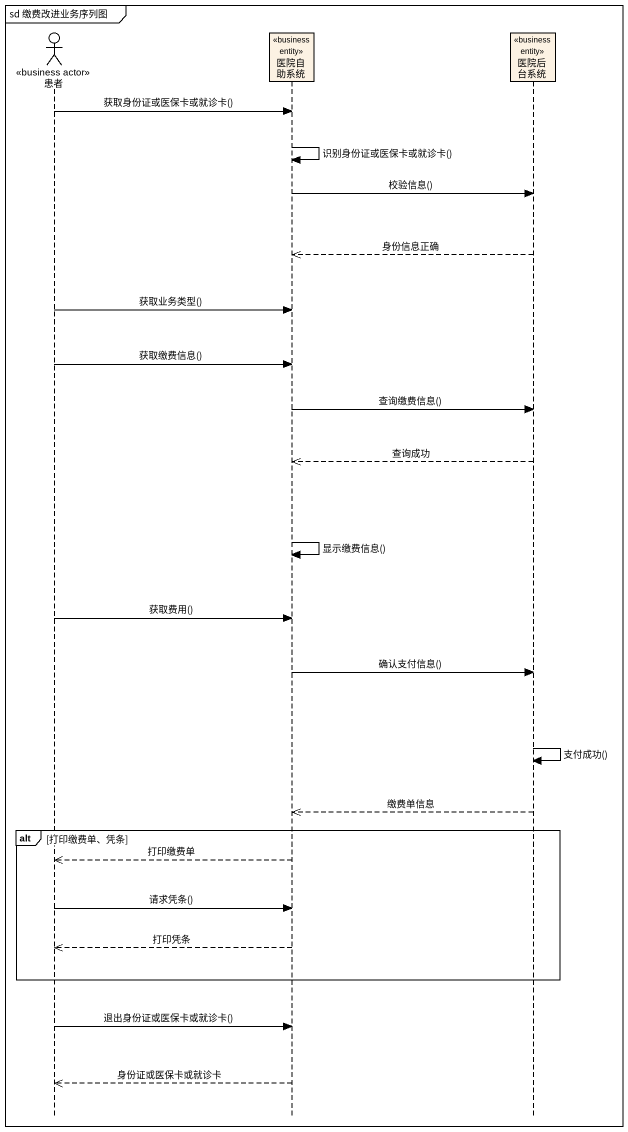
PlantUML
@startuml
mainframe sd 缴费改进业务序列图
hide footbox
actor 患者 <<business actor>>
participant 医院自助系统 <<business entity>>
participant 医院后台系统 <<business entity>>

患者 -> 医院自助系统 : 获取身份证或医保卡或就诊卡()
医院自助系统 -> 医院自助系统 : 识别身份证或医保卡或就诊卡()
医院自助系统 -> 医院后台系统 : 校验信息()
医院后台系统 -->> 医院自助系统 : 身份信息正确
患者 -> 医院自助系统 : 获取业务类型()
患者 -> 医院自助系统 : 获取缴费信息()
医院自助系统 -> 医院后台系统 : 查询缴费信息()
医院后台系统 -->> 医院自助系统 : 查询成功
医院自助系统 -> 医院自助系统 : 显示缴费信息()
患者 -> 医院自助系统 : 获取费用()
医院自助系统 -> 医院后台系统 : 确认支付信息()
医院后台系统 -> 医院后台系统 : 支付成功()
医院后台系统 -->> 医院自助系统 : 缴费单信息
alt 打印缴费单、凭条
  医院自助系统 -->> 患者 : 打印缴费单
  患者 -> 医院自助系统 : 请求凭条()
  医院自助系统 -->> 患者 : 打印凭条
end
患者 -> 医院自助系统 : 退出身份证或医保卡或就诊卡()
医院自助系统 -->> 患者 : 身份证或医保卡或就诊卡
@enduml
